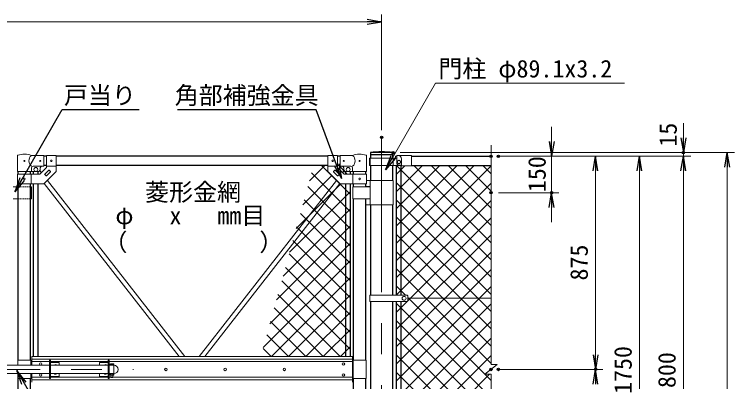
# Model space of a CAD drawing. Units: millimetres, scale not verified. Extents: x -6300 to 6300, y -4455 to 4455.
# Drawn here: x -1965 to 988, y -533 to 974 of the extents above; entities that cross this region are included whole.
import ezdxf
from ezdxf.enums import TextEntityAlignment as Align

# ---------------------------------------------------------------- set-up
doc = ezdxf.new("R2010")
doc.units = ezdxf.units.MM
doc.header["$LTSCALE"] = 20
doc.header["$PDMODE"] = 32
doc.header["$PDSIZE"] = 10
doc.linetypes.add('USER1', pattern=[50.8, 31.75, -6.35, 6.35, -6.35])
doc.linetypes.add('USER3', pattern=[0.375, 0.25, -0.125])
for name, color, linetype, lineweight in [('0-1_D-STR1', 1, 'Continuous', 25), ('0-2_D-BMK', 2, 'USER1', 13), ('0-6_D-STR3', 3, 'Continuous', 13), ('0-7_0', 3, 'Continuous', 25), ('0-8_D-STR-DIM', 7, 'Continuous', 13), ('0-A_D-STR-TXT', 7, 'Continuous', 13), ('0-B_D-STR2', 7, 'Continuous', 13)]:
    doc.layers.add(name, color=color, linetype=linetype, lineweight=lineweight)
doc.layers.add('0-9_Defpoints', color=7, linetype='Continuous')
doc.styles.add('ＭＳ ゴシック', font='')
doc.styles.get('ＭＳ ゴシック').set_extended_font_data('MS Gothic')

# ---------------------------------------------------------------- blocks, each defined once
blk = doc.blocks.new('_Open')
at = {"layer": '0-7_0', "color": 7}
blk.add_line((-20, 3.333), (0, 0), dxfattribs=at)
blk.add_lwpolyline([(-20, -3.333), (0, 0), (-20, 0)], dxfattribs=at)
blk = doc.blocks.new('MLeader4')
at = {"layer": '0-8_D-STR-DIM', "lineweight": 25}
blk.add_line((-1925.05, 292.99), (-1963.71, 246.03), dxfattribs=at)
for points in [[(-1933.71, 297.99), (-1768.75, 583.71), (-1464.87, 583.71), (-1454.07, 583.71)], [(-1942.37, 302.99), (-1963.71, 246.03), (-1933.71, 297.99)]]:
    blk.add_lwpolyline(points, dxfattribs=at)
blk = doc.blocks.new('MLeader5')
at = {"layer": '0-8_D-STR-DIM', "lineweight": 25}
blk.add_line((-634.77, 360.93), (-623.36, 301.18), dxfattribs=at)
for points in [[(-644.15, 357.46), (-727.42, 582.84), (-1285.47, 582.84), (-1296.27, 582.84)], [(-653.53, 354), (-623.36, 301.18), (-644.15, 357.46)]]:
    blk.add_lwpolyline(points, dxfattribs=at)
blk = doc.blocks.new('MLeader8')
at = {"layer": '0-8_D-STR-DIM', "lineweight": 25}
blk.add_line((-1934.21, -544.47), (-1955.55, -487.51), dxfattribs=at)
for points in [[(-1916.89, -534.47), (-1955.55, -487.51), (-1925.55, -539.47)], [(-1925.55, -539.47), (-1810.34, -739.03), (-980.62, -739.03), (-969.82, -739.03)]]:
    blk.add_lwpolyline(points, dxfattribs=at)

msp = doc.modelspace()

# ---------------------------------------------------------------- linework, layer by layer
at = {"layer": '0-1_D-STR1'}
for p, q in [((-1834.01, 392.16), (-1844.01, 392.16)), ((-679.81, 392.16), (-1794.01, 392.16)), ((-629.81, 392.16), (-639.81, 392.16)), ((-413.16, 407.16), (-505.66, 407.16)), ((-505.66, 407.16), (-505.66, 398.16)), ((-413.16, 398.16), (-505.66, 398.16)), ((-503.96, 383.75), (-503.96, 398.16)), ((-414.86, 398.16), (-414.86, 383.75)), ((-413.16, 407.16), (-413.16, 398.16)), ((-337.56, 392.16), (-10.88, 392.16)), ((-1949.41, 319.16), (-1949.41, 329.11)), ((-1898.61, 319.16), (-1898.61, 329.11)), ((-1886.51, 319.16), (-1886.51, 329.11)), ((-1867.51, 319.16), (-1867.51, 329.23)), ((-1834.01, 354.06), (-1844.01, 354.06)), ((-679.81, 354.06), (-1794.01, 354.06)), ((-629.81, 354.06), (-639.81, 354.06)), ((-606.31, 319.16), (-606.31, 329.23)), ((-587.31, 319.16), (-587.31, 329.11)), ((-575.21, 319.16), (-575.21, 329.11)), ((-524.41, 319.16), (-524.41, 329.11)), ((-503.96, 292.21), (-503.96, 353.75)), ((-414.86, 353.75), (-414.86, 292.21)), ((-398.11, -178.34), (-398.11, 353.75)), ((-379.11, -178.34), (-379.11, 352.75)), ((-337.56, 354.16), (-10.88, 354.16)), ((-1949.41, -445.34), (-1949.41, 279.16)), ((-1898.61, -445.34), (-1898.61, 279.16)), ((-1886.51, -430.34), (-1886.51, 279.16)), ((-1867.51, -430.34), (-1867.51, 279.16)), ((-606.31, -430.34), (-606.31, 279.16)), ((-587.31, -430.34), (-587.31, 279.16)), ((-575.21, 267.21), (-575.21, 279.16)), ((-524.41, 267.21), (-524.41, 279.16)), ((-575.21, -445.34), (-575.21, 217.21)), ((-524.41, -445.34), (-524.41, 217.21)), ((-503.96, -178.34), (-503.96, 192.21)), ((-414.86, 192.21), (-414.86, -178.34)), ((-503.96, -762.34), (-503.96, -203.34)), ((-414.86, -203.34), (-414.86, -762.34)), ((-398.11, -762.34), (-398.11, -203.34)), ((-379.11, -762.34), (-379.11, -203.34)), ((-1949.41, -1244.74), (-1949.41, -520.34)), ((-1898.61, -1244.74), (-1898.61, -520.34)), ((-575.21, -1182.79), (-575.21, -520.34)), ((-524.41, -1182.79), (-524.41, -520.34))]:
    msp.add_line(p, q, dxfattribs=at)
msp.add_arc((-459.41, 52.15), 358.01, 82.57743, 97.42257, dxfattribs=at)
at = {"layer": '0-2_D-BMK'}
for p, q in [((-459.41, 469.16), (-459.41, -1897.84)), ((-2494.94, -482.84), (-1476.87, -482.84))]:
    msp.add_line(p, q, dxfattribs=at)
at = {"layer": '0-6_D-STR3'}
for p, q in [((-1952.56, 329.11), (-1952.56, 392.81)), ((-1844.01, 395.11), (-1895.46, 395.11)), ((-1844.01, 395.11), (-1844.01, 351.11)), ((-1834.01, 395.41), (-1834.01, 345.73)), ((-1834.01, 395.41), (-1794.01, 395.41)), ((-1794.01, 395.41), (-1794.01, 329.16)), ((-679.81, 395.41), (-679.81, 329.16)), ((-639.81, 395.41), (-679.81, 395.41)), ((-639.81, 395.41), (-639.81, 345.73)), ((-629.81, 395.11), (-629.81, 351.11)), ((-629.81, 395.11), (-578.36, 395.11)), ((-521.26, 329.11), (-521.26, 392.81)), ((-402.81, 392.35), (-397.56, 392.35)), ((-402.81, 392.35), (-402.81, 383.75)), ((-397.56, 395.75), (-337.56, 395.75)), ((-397.56, 395.75), (-397.56, 361.45)), ((-337.56, 395.75), (-337.56, 352.75)), ((-508.56, 353.75), (-508.56, 383.75)), ((-397.56, 383.75), (-508.56, 383.75)), ((-506.26, 353.75), (-506.26, 383.75)), ((-412.56, 353.75), (-412.56, 383.75)), ((-391.86, 355.75), (-397.56, 361.45)), ((-394.9, 372.2), (-388.61, 375.84)), ((-394.9, 364.93), (-394.9, 372.2)), ((-394.9, 364.93), (-388.61, 361.29)), ((-391.86, 355.75), (-379.11, 355.75)), ((-382.31, 372.2), (-388.61, 375.84)), ((-382.31, 364.93), (-388.61, 361.29)), ((-382.31, 364.93), (-382.31, 372.2)), ((-379.11, 355.75), (-379.11, 352.75)), ((-377.56, 380.75), (-377.56, 352.75)), ((-1952.56, 329.11), (-1895.46, 329.11)), ((-1895.46, 329.11), (-1895.46, 344.11)), ((-1895.46, 329.11), (-1869.01, 329.11)), ((-1844.01, 351.11), (-1888.46, 351.11)), ((-1861.04, 333.08), (-1854.74, 325)), ((-1860.58, 319.16), (-1834.01, 345.73)), ((-1859.01, 344.11), (-1859.01, 339.11)), ((-1840.68, 318.57), (-1824.42, 334.83)), ((-1834.01, 350.91), (-1794.01, 350.91)), ((-1833.61, 311.5), (-1817.34, 327.76)), ((-1823, 334.83), (-1817.34, 329.17)), ((-639.81, 350.91), (-679.81, 350.91)), ((-650.82, 334.83), (-656.48, 329.17)), ((-640.22, 311.5), (-656.48, 327.76)), ((-633.14, 318.57), (-649.41, 334.83)), ((-613.24, 319.16), (-639.81, 345.73)), ((-629.81, 351.11), (-585.36, 351.11)), ((-612.78, 333.08), (-619.08, 325)), ((-614.81, 344.11), (-614.81, 339.11)), ((-578.36, 329.11), (-604.81, 329.11)), ((-578.36, 329.11), (-578.36, 344.11)), ((-521.26, 329.11), (-578.36, 329.11)), ((-379.11, 353.75), (-508.56, 353.75)), ((-379.11, 352.75), (-337.56, 352.75)), ((-1951.71, 319.16), (-1860.58, 319.16)), ((-1951.71, 319.16), (-1951.71, 279.16)), ((-1896.31, 319.16), (-1896.31, 279.16)), ((-1840.68, 317.15), (-1835.02, 311.5)), ((-633.14, 317.15), (-638.8, 311.5)), ((-522.11, 319.16), (-613.24, 319.16)), ((-577.51, 319.16), (-577.51, 279.16)), ((-522.11, 319.16), (-522.11, 279.16)), ((-1969.41, 267.21), (-1949.41, 267.21)), ((-1898.61, 267.21), (-1894.31, 267.21)), ((-1894.31, 267.21), (-1894.31, 217.21)), ((-1843.5, 279.68), (-1289.89, -430.34)), ((-1829.96, 293.22), (-1265.8, -430.34)), ((-643.86, 293.22), (-1208.02, -430.34)), ((-630.33, 279.68), (-1183.93, -430.34)), ((-577.51, 267.21), (-506.52, 267.21)), ((-577.51, 267.21), (-577.51, 217.21)), ((-506.52, 267.71), (-524.41, 267.71)), ((-412.56, 292.21), (-522.11, 292.21)), ((-506.52, 192.21), (-506.52, 292.21)), ((-412.56, 192.21), (-412.56, 292.21)), ((-1969.41, 217.21), (-1949.41, 217.21)), ((-1894.31, 217.21), (-1898.61, 217.21)), ((-577.51, 217.21), (-506.52, 217.21)), ((-506.52, 216.71), (-524.41, 216.71)), ((-412.56, 192.21), (-524.41, 192.21)), ((-507.86, -178.34), (-354.27, -178.34)), ((-507.86, -178.34), (-507.86, -203.34)), ((-507.86, -203.34), (-354.27, -203.34)), ((-352.27, -182.34), (-352.27, -199.34)), ((-352.27, -190.84), (-12.48, -190.84)), ((-579.01, -430.34), (-1894.01, -430.34)), ((-1894.01, -430.34), (-1894.01, -465.84)), ((-579.01, -440.84), (-1894.01, -440.84)), ((-579.01, -430.34), (-579.01, -535.34)), ((-1821.01, -465.84), (-2097.81, -465.84)), ((-1951.01, -445.34), (-1951.01, -465.84)), ((-1951.01, -445.34), (-1894.01, -445.34)), ((-1897.01, -445.34), (-1897.01, -465.84)), ((-1821.01, -450.84), (-1894.01, -450.84)), ((-1894.01, -450.84), (-1894.01, -465.84)), ((-1821.01, -520.34), (-1821.01, -445.34)), ((-1821.01, -445.34), (-1816.51, -445.34)), ((-1816.51, -520.34), (-1816.51, -445.34)), ((-1580.51, -450.84), (-1816.51, -450.84)), ((-1816.51, -454.34), (-1781.01, -454.34)), ((-1580.51, -465.84), (-1816.51, -465.84)), ((-1781.01, -465.84), (-1781.01, -454.34)), ((-1616.01, -465.84), (-1616.01, -454.34)), ((-1580.51, -454.34), (-1616.01, -454.34)), ((-1580.51, -520.34), (-1580.51, -445.34)), ((-1576.01, -445.34), (-1580.51, -445.34)), ((-1576.01, -520.34), (-1576.01, -445.34)), ((-579.01, -450.84), (-1576.01, -450.84)), ((-1557.06, -465.84), (-1576.01, -465.84)), ((-1573.16, -461.14), (-1573.16, -465.84)), ((-1556.96, -461.14), (-1573.16, -461.14)), ((-1559, -460.34), (-1571.26, -460.34)), ((-1569.06, -461.14), (-1569.06, -465.84)), ((-1561.06, -461.14), (-1561.06, -465.84)), ((-1557.06, -465.84), (-1557.06, -499.84)), ((-1556.96, -461.14), (-1556.96, -465.84)), ((-522.81, -445.34), (-578.61, -445.34)), ((-576.81, -445.34), (-576.81, -520.34)), ((-522.81, -445.34), (-522.81, -520.34)), ((-1821.01, -499.84), (-2097.81, -499.84)), ((-1897.01, -499.84), (-1897.01, -520.34)), ((-1894.01, -499.84), (-1894.01, -535.34)), ((-1580.51, -499.84), (-1816.51, -499.84)), ((-1781.01, -511.34), (-1781.01, -499.84)), ((-1557.06, -499.84), (-1576.01, -499.84)), ((-1573.16, -499.84), (-1573.16, -505.54)), ((-1569.06, -499.84), (-1569.06, -505.54)), ((-1561.06, -499.84), (-1561.06, -505.54)), ((-1556.96, -499.84), (-1556.96, -505.54)), ((-1821.01, -514.84), (-1894.01, -514.84)), ((-579.01, -524.84), (-1894.01, -524.84)), ((-1821.01, -520.34), (-1816.51, -520.34)), ((-1816.51, -511.34), (-1781.01, -511.34)), ((-1580.51, -514.84), (-1816.51, -514.84)), ((-1576.01, -520.34), (-1580.51, -520.34)), ((-1569.06, -514.84), (-1576.01, -514.84)), ((-1576.01, -514.84), (-1569.06, -514.84)), ((-1556.96, -505.54), (-1573.16, -505.54)), ((-1558.63, -506.34), (-1571.21, -506.34)), ((-1569.06, -506.34), (-1569.06, -515.04)), ((-1568.26, -515.84), (-1569.06, -515.04)), ((-1561.06, -515.04), (-1569.06, -515.04)), ((-1561.86, -515.84), (-1568.26, -515.84)), ((-1561.86, -515.84), (-1561.06, -515.04)), ((-1561.06, -506.34), (-1561.06, -515.04)), ((-579.01, -514.84), (-1561.06, -514.84)), ((-522.81, -520.34), (-578.61, -520.34))]:
    msp.add_line(p, q, dxfattribs=at)
at = {"layer": '0-6_D-STR3', "linetype": 'USER3'}
for p, q in [((-1951.48, 267.21), (-1900.68, 267.21)), ((-1951.48, 217.21), (-1900.68, 217.21))]:
    msp.add_line(p, q, dxfattribs=at)
at = {"layer": '0-6_D-STR3'}
for points in [[(-1951.71, 279.16), (-1844.01, 279.16), (-1794.01, 329.16)], [(-522.11, 279.16), (-629.81, 279.16), (-679.81, 329.16)], [(-1951.01, -499.84), (-1951.01, -520.34), (-1894.01, -520.34)], [(-1580.51, -511.34), (-1616.01, -511.34), (-1616.01, -499.84)]]:
    msp.add_lwpolyline(points, dxfattribs=at)
for centre, radius in [((-1924.01, 373.11), 2), ((-1859.01, 373.11), 2), ((-1814.01, 373.16), 3.25), ((-659.81, 373.16), 3.25), ((-614.81, 373.11), 2), ((-549.81, 373.11), 2), ((-388.61, 368.56), 6.3), ((-1877.01, 338.11), 8), ((-596.81, 338.11), 8), ((-1924.01, 299.16), 3.25), ((-549.81, 299.16), 3.25), ((-367.27, -190.84), 8), ((-1857.01, -460.34), 5), ((-616.01, -460.34), 5), ((-1857.01, -505.34), 5), ((-1344.01, -482.84), 5), ((-1101.01, -482.84), 5), ((-858.01, -482.84), 5), ((-616.01, -505.34), 5)]:
    msp.add_circle(centre, radius, dxfattribs=at)
for centre, radius, start, end in [((-1949.26, 392.81), 3.3, 109.22051, 180), ((-1924.01, 320.38), 80, 69.0916, 109.22051), ((-1877.27, 373.11), 28.55, 129.59418, 230.40582), ((-549.81, 320.38), 80, 70.77949, 110.9084), ((-596.56, 373.11), 28.55, 309.59418, 50.40582), ((-524.56, 392.81), 3.3, 0, 70.77949), ((-392.56, 380.75), 15, 0, 90), ((-1888.46, 344.11), 7, 90, 180), ((-1869.01, 339.11), 10, 270, 0), ((-1852.01, 344.11), 7, 90, 180), ((-1823.71, 334.12), 1, 45, 135), ((-1818.05, 328.47), 1, 315, 45), ((-655.77, 328.47), 1, 135, 225), ((-650.11, 334.12), 1, 45, 135), ((-621.81, 344.11), 7, 0, 90), ((-604.81, 339.11), 10, 180, 270), ((-585.36, 344.11), 7, 0, 90), ((-1839.97, 317.86), 1, 135, 225), ((-1834.31, 312.2), 1, 225, 315), ((-639.51, 312.2), 1, 225, 315), ((-633.85, 317.86), 1, 315, 45), ((-356.83, -182.12), 4.56, 357.20509, 55.92499), ((-356.83, -199.56), 4.56, 304.07499, 2.79491), ((-1797.01, -467.84), 5, 23.57818, 156.42182), ((-1592.01, -467.84), 5, 23.57818, 156.42182), ((-1571.11, -463.35), 3.02, 47.18249, 132.81751), ((-1565.06, -470.74), 10.4, 67.38014, 112.61986), ((-1559.01, -463.36), 3.03, 47.363, 132.637), ((-1557.06, -482.84), 17, 270, 90), ((-1797.01, -497.84), 5, 203.57818, 336.42182), ((-1592.01, -497.84), 5, 203.57818, 336.42182), ((-1571.11, -503.32), 3.02, 227.28053, 312.71947), ((-1565.06, -495.94), 10.4, 247.38014, 292.61986), ((-1559.01, -503.4), 2.96, 226.1605, 313.8395)]:
    msp.add_arc(centre, radius, start, end, dxfattribs=at)
at = {"layer": '0-8_D-STR-DIM'}
for p, q in [((-459.41, 499.16), (-459.41, 974.2)), ((-519.41, 944.2), (-3399.41, 944.2)), ((237.52, 452.16), (237.52, 512.16)), ((777.52, 467.16), (777.52, 527.16)), ((-10.88, 437.76), (-10.88, -462.84)), ((-383.16, 407.16), (807.52, 407.16)), ((-383.16, 407.16), (987.52, 407.16)), ((19.12, 392.16), (267.52, 392.16)), ((19.12, 392.16), (627.52, 392.16)), ((19.12, 392.16), (807.52, 392.16)), ((19.12, 392.16), (807.52, 392.16)), ((49.12, 392.16), (447.52, 392.16)), ((237.52, 392.16), (237.52, 242.16)), ((777.52, 392.16), (777.52, 407.16)), ((417.52, 332.16), (417.52, -422.84)), ((597.52, 332.16), (597.52, -1297.84)), ((777.52, 332.16), (777.52, -1347.84)), ((777.52, 332.16), (777.52, 272.16)), ((957.52, 347.16), (957.52, -1797.84)), ((19.12, 242.16), (267.52, 242.16)), ((237.52, 182.16), (237.52, 122.16)), ((-35.88, -502.84), (14.12, -462.84)), ((-10.88, -462.84), (14.12, -462.84)), ((19.12, -482.84), (447.52, -482.84)), ((49.12, -482.84), (447.52, -482.84)), ((-35.88, -502.84), (-10.88, -502.84)), ((-10.88, -502.84), (-10.88, -1491.05))]:
    msp.add_line(p, q, dxfattribs=at)
at = {"layer": '0-9_Defpoints'}
for p in [(-459.41, 469.16), (-413.16, 407.16), (-413.16, 407.16), (-10.88, 392.16), (-10.88, 392.16), (19.12, 392.16), (777.52, 407.16), (-10.88, 242.16), (237.52, 242.16), (-10.88, -482.84), (19.12, -482.84), (417.52, -482.84)]:
    msp.add_point(p, dxfattribs=at)
at = {"layer": '0-A_D-STR-TXT'}
msp.add_lwpolyline([(535.73, 691.87), (-238.09, 691.87), (-442.33, 338.22)], dxfattribs=at)
at = {"layer": '0-B_D-STR2'}
for p, q in [((-755.77, 291.08), (-692.79, 354.06)), ((-587.31, 235.06), (-706.31, 354.06)), ((-600.7, 319.16), (-635.6, 354.06)), ((-635.11, 341.03), (-625.03, 351.11)), ((-398.11, 247.72), (-291.67, 354.16)), ((-398.11, 177.01), (-220.96, 354.16)), ((-398.11, 106.3), (-150.25, 354.16)), ((-398.11, 35.59), (-79.53, 354.16)), ((-10.88, -33.47), (-398.11, 353.75)), ((-398.11, 318.43), (-363.79, 352.75)), ((-398.11, -35.12), (-10.88, 352.11)), ((-10.88, 37.24), (-327.8, 354.16)), ((-10.88, 107.95), (-257.09, 354.16)), ((-10.88, 178.66), (-186.38, 354.16)), ((-10.88, 249.37), (-115.67, 354.16)), ((-10.88, 320.08), (-44.96, 354.16)), ((-782.76, 193.37), (-663.39, 312.75)), ((-587.31, 164.35), (-746.73, 323.77)), ((-809.76, 95.67), (-626.27, 279.16)), ((-587.31, 93.64), (-762.04, 268.37)), ((-10.88, -104.18), (-398.11, 283.04)), ((-398.11, -105.83), (-10.88, 281.4)), ((-836.76, -2.04), (-587.31, 247.41)), ((-587.31, 22.93), (-777.35, 212.97)), ((-10.88, -174.89), (-398.11, 212.33)), ((-398.11, -176.54), (-10.88, 210.69)), ((-863.76, -99.75), (-587.31, 176.7)), ((-587.31, -47.78), (-792.66, 157.57)), ((-10.88, -245.6), (-398.11, 141.62)), ((-398.11, -247.25), (-10.88, 139.97)), ((-890.76, -197.46), (-587.31, 105.99)), ((-587.31, -118.49), (-807.97, 102.16)), ((-10.88, -316.31), (-398.11, 70.91)), ((-398.11, -317.96), (-10.88, 69.26)), ((-917.76, -295.17), (-587.31, 35.27)), ((-587.31, -189.2), (-823.28, 46.76)), ((-10.88, -387.02), (-398.11, 0.2)), ((-587.31, -259.91), (-838.58, -8.64)), ((-398.11, -388.67), (-10.88, -1.45)), ((-944.75, -392.88), (-587.31, -35.44)), ((-587.31, -330.62), (-853.89, -64.04)), ((-10.88, -457.73), (-398.11, -70.51)), ((-398.11, -459.38), (-10.88, -72.16)), ((-911.5, -430.34), (-587.31, -106.15)), ((-587.31, -401.33), (-869.2, -119.44)), ((-360.99, -178.34), (-398.11, -141.22)), ((-398.11, -530.09), (-10.88, -142.87)), ((-629.02, -430.34), (-884.51, -174.85)), ((-840.79, -430.34), (-587.31, -176.86)), ((-10.88, -528.45), (-352.27, -187.05)), ((-699.73, -430.34), (-899.82, -230.25)), ((-10.88, -599.16), (-398.11, -211.93)), ((-398.11, -600.8), (-10.88, -213.58)), ((-770.08, -430.34), (-587.31, -247.57)), ((-770.44, -430.34), (-915.13, -285.65)), ((-10.88, -669.87), (-398.11, -282.64)), ((-398.11, -671.51), (-10.88, -284.29)), ((-699.37, -430.34), (-587.31, -318.28)), ((-841.15, -430.34), (-930.43, -341.05)), ((-10.88, -740.58), (-398.11, -353.35)), ((-398.11, -742.23), (-10.88, -355)), ((-911.86, -430.34), (-945.74, -396.46)), ((-628.66, -430.34), (-587.31, -388.99)), ((-10.88, -811.29), (-398.11, -424.06)), ((-352.27, -767.1), (-10.88, -425.71)), ((-10.88, -882), (-398.11, -494.77)), ((-398.11, -883.65), (-17.3, -502.84))]:
    msp.add_line(p, q, dxfattribs=at)

# ---------------------------------------------------------------- block references
at = {"layer": '0-8_D-STR-DIM', "xscale": 3, "yscale": 3}
msp.add_blockref('_Open', (-459.41, 944.2), dxfattribs=at)
at = {"layer": '0-8_D-STR-DIM'}
for name in ['MLeader4', 'MLeader5', 'MLeader8']:
    msp.add_blockref(name, (0, 0), dxfattribs=at)
at = {"layer": '0-8_D-STR-DIM', "xscale": 3, "yscale": 3}
for p, rotation in [((237.52, 392.16), 270), ((777.52, 407.16), 270), ((417.52, 392.16), 90), ((597.52, 392.16), 90), ((777.52, 392.16), 90), ((777.52, 392.16), 90), ((957.52, 407.16), 90), ((237.52, 242.16), 90), ((417.52, -482.84), 270), ((417.52, -482.84), 90)]:
    msp.add_blockref('_Open', p, dxfattribs=dict(at, rotation=rotation))
at = {"layer": '0-A_D-STR-TXT', "xscale": 3, "yscale": 3, "rotation": 239.9931}
msp.add_blockref('_Open', (-443.33, 336.49), dxfattribs=at)

# ---------------------------------------------------------------- texts
at = {"layer": '0-8_D-STR-DIM', "style": 'ＭＳ ゴシック'}
for s, p in [('15', (772.26, 431.54)), ('150', (234.88, 244.89)), ('875', (407.4, -117.67)), ('1750', (587.4, -583.19)), ('1800', (767.4, -608.19))]:
    msp.add_text(s, height=72.14, rotation=90, dxfattribs=at).set_placement(p, align=Align.BOTTOM_LEFT)
at = {"layer": '0-A_D-STR-TXT', "style": 'ＭＳ ゴシック'}
for s, p in [('門柱 φ89.1x3.2', (-227, 693.71)), ('戸当り', (-1761.9, 584.59)), ('角部補強金具', (-1307.8, 584.48)), ('菱形金網', (-1429.29, 187.45)), ('φ   x   mm目', (-1551.12, 91.43)), ('（\u3000\u3000   \u3000\u3000）', (-1599.85, -18.22))]:
    msp.add_text(s, height=72.14, dxfattribs=at).set_placement(p, align=Align.BOTTOM_LEFT)

doc.saveas('drawing.dxf')
